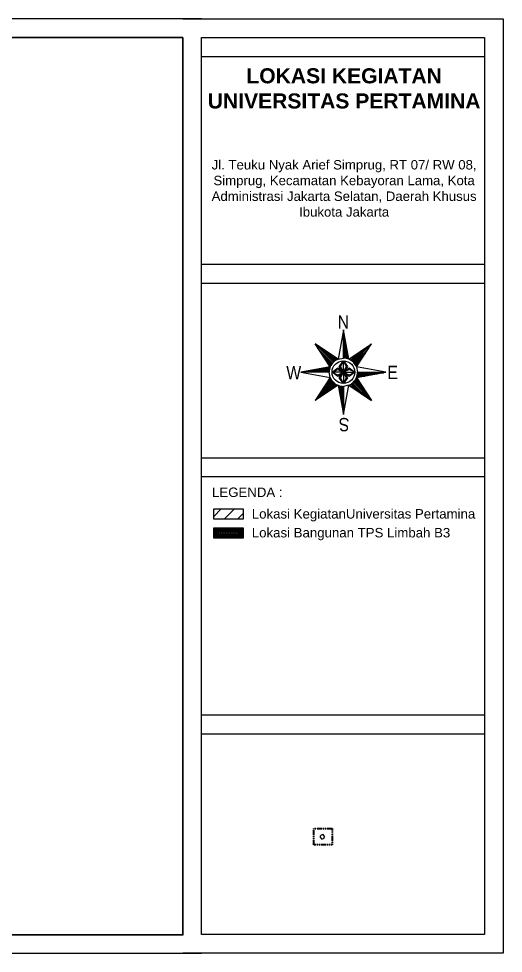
# Model space of a CAD drawing. Header units: millimetres. Extents: x -889 to 42531, y -18266 to 4189.
# Drawn here: x 29462 to 31338, y -5050 to -1432 of the extents above; entities that cross this region are included whole.
import ezdxf

# ---------------------------------------------------------------- set-up
doc = ezdxf.new("R2010")
doc.units = ezdxf.units.MM
doc.header["$MEASUREMENT"] = 0
doc.linetypes.add('PHANTOM2', pattern=[1.25, 0.625, -0.125, 0.125, -0.125, 0.125, -0.125])
doc.linetypes.add('PTS_EXT', pattern=[999999, 0, -999999])
doc.layers.add('Area TPS', color=2, linetype='Continuous')
doc.layers.add('Batas Wilayah', color=7, linetype='PHANTOM2')
doc.styles.get("Standard").update_dxf_attribs({"font": 'arial.ttf'})
picture_1 = doc.add_image_def('image1.png', size_in_pixel=(603, 574))

msp = doc.modelspace()

# ---------------------------------------------------------------- hatches: boundary and pattern name
h = msp.add_hatch()
h.set_pattern_fill('ANSI31', color=1, scale=292.000816)
h.set_pattern_definition([(45, (25867.25, -6004.95), (-25.80947, 25.80947), [])])
h.paths.add_polyline_path([(30331.7, -3329.7), (30217.1, -3329.7), (30217.1, -3369.3), (30331.7, -3369.3)])
at = {"layer": 'Area TPS'}
h = msp.add_hatch(dxfattribs=at)
h.set_pattern_fill('ANSI31', color=256, scale=36.500102)
h.set_pattern_definition([(45, (25867.2486, -6004.951), (-3.2261837, 3.2261837), [])])
h.paths.add_polyline_path([(30331.7, -3402.7), (30217.1, -3402.7), (30217.1, -3442.3), (30331.7, -3442.3)])

# ---------------------------------------------------------------- linework, layer by layer
at = {"linetype": 'Continuous'}
for p, q in [((30739.8, -2749.7), (30719.2, -2636.3)), ((30719.2, -2745.7), (30719.2, -2636.3)), ((30720.8, -2745.7), (30720.8, -2645.3)), ((30725.2, -2746), (30725.2, -2669.4)), ((30698.6, -2749.7), (30609.8, -2691)), ((30668.5, -2779.8), (30609.8, -2691)), ((30680.5, -2761.7), (30609.8, -2691)), ((30677.5, -2765), (30621.9, -2709.3)), ((30683.7, -2758.8), (30628.1, -2703.1)), ((30729.6, -2746.7), (30729.6, -2693.5)), ((30739.8, -2749.7), (30828.6, -2691)), ((30754.7, -2758.8), (30810.3, -2703.1)), ((30757.9, -2761.7), (30828.6, -2691)), ((30760.8, -2765), (30816.5, -2709.3)), ((30769.9, -2779.8), (30828.6, -2691)), ((30674.8, -2768.4), (30634, -2727.6)), ((30672.4, -2772.1), (30646.1, -2745.9)), ((30687.2, -2756), (30646.4, -2715.2)), ((30690.9, -2753.6), (30664.7, -2727.3)), ((30694.9, -2751.4), (30683, -2739.4)), ((30734, -2747.7), (30734, -2717.5)), ((30738.3, -2749.2), (30738.3, -2741.6)), ((30743.5, -2751.4), (30755.4, -2739.4)), ((30747.5, -2753.6), (30773.7, -2727.3)), ((30751.2, -2756), (30792, -2715.2)), ((30763.6, -2768.4), (30804.4, -2727.6)), ((30766, -2772.1), (30792.3, -2745.9)), ((30668.5, -2779.8), (30555.1, -2800.4)), ((30666.5, -2785.6), (30636.3, -2785.6)), ((30670.2, -2776.1), (30658.2, -2764.2)), ((30667.9, -2781.3), (30660.4, -2781.3)), ((30675.4, -2800.4), (30697.3, -2784)), ((30697.3, -2784), (30719.2, -2800.4)), ((30702.8, -2778.5), (30719.2, -2756.7)), ((30719.2, -2800.4), (30702.8, -2778.5)), ((30708.3, -2778.5), (30719.2, -2756.7)), ((30719.2, -2800.4), (30708.3, -2778.5)), ((30719.2, -2756.7), (30735.6, -2778.5)), ((30735.6, -2778.5), (30719.2, -2800.4)), ((30719.2, -2800.4), (30741.1, -2784)), ((30741.1, -2784), (30763, -2800.4)), ((30768.2, -2776.1), (30780.2, -2764.2)), ((30664.5, -2800.4), (30555.1, -2800.4)), ((30664.5, -2798.8), (30564.1, -2798.8)), ((30664.8, -2794.4), (30588.2, -2794.4)), ((30668.5, -2821), (30609.8, -2909.8)), ((30665.5, -2790), (30612.3, -2790)), ((30697.3, -2811.3), (30675.4, -2800.4)), ((30697.3, -2816.8), (30675.4, -2800.4)), ((30719.2, -2800.4), (30697.3, -2811.3)), ((30719.2, -2800.4), (30697.3, -2816.8)), ((30702.8, -2822.3), (30719.2, -2800.4)), ((30741.1, -2789.5), (30719.2, -2800.4)), ((30719.2, -2800.4), (30730.1, -2822.3)), ((30719.2, -2800.4), (30735.6, -2822.3)), ((30741.1, -2816.8), (30719.2, -2800.4)), ((30763, -2800.4), (30741.1, -2789.5)), ((30763, -2800.4), (30741.1, -2816.8)), ((30769.9, -2821), (30883.3, -2800.4)), ((30769.9, -2821), (30828.6, -2909.8)), ((30770.4, -2819.6), (30778, -2819.6)), ((30771.9, -2815.2), (30802.1, -2815.2)), ((30772.9, -2810.8), (30826.1, -2810.8)), ((30773.6, -2806.4), (30850.2, -2806.4)), ((30773.9, -2800.4), (30883.3, -2800.4)), ((30773.9, -2802.1), (30874.3, -2802.1)), ((30680.5, -2839.1), (30609.8, -2909.8)), ((30698.6, -2851.1), (30609.8, -2909.8)), ((30677.5, -2835.9), (30621.9, -2891.5)), ((30683.7, -2842.1), (30628.1, -2897.7)), ((30674.8, -2832.4), (30634, -2873.2)), ((30672.4, -2828.7), (30646.1, -2854.9)), ((30687.2, -2844.8), (30646.4, -2885.6)), ((30670.2, -2824.7), (30658.2, -2836.7)), ((30690.9, -2847.2), (30664.7, -2873.5)), ((30694.9, -2849.4), (30683, -2861.4)), ((30698.6, -2851.1), (30719.2, -2964.5)), ((30700, -2851.7), (30700, -2859.2)), ((30719.2, -2844.2), (30702.8, -2822.3)), ((30704.4, -2853.1), (30704.4, -2883.3)), ((30708.8, -2854.1), (30708.8, -2907.3)), ((30713.2, -2854.8), (30713.2, -2931.4)), ((30717.5, -2855.1), (30717.5, -2955.5)), ((30730.1, -2822.3), (30719.2, -2844.2)), ((30735.6, -2822.3), (30719.2, -2844.2)), ((30719.2, -2855.1), (30719.2, -2964.5)), ((30739.8, -2851.1), (30828.6, -2909.8)), ((30743.5, -2849.4), (30755.4, -2861.4)), ((30747.5, -2847.2), (30773.7, -2873.5)), ((30751.2, -2844.8), (30792, -2885.6)), ((30754.7, -2842.1), (30810.3, -2897.7)), ((30757.9, -2839.1), (30828.6, -2909.8)), ((30760.8, -2835.9), (30816.5, -2891.5)), ((30763.6, -2832.4), (30804.4, -2873.2)), ((30766, -2828.7), (30792.3, -2854.9)), ((30768.2, -2824.7), (30780.2, -2836.7))]:
    msp.add_line(p, q, dxfattribs=at)
for points in [[(30170.4, -1431.9), (26374.4, -1431.9), (26374.4, -1629)], [(30097.4, -1431.9), (31338.4, -1431.9), (31338.4, -1629)], [(26374.4, -1504.9), (26374.4, -5049.7), (30170.4, -5049.7)], [(26447.4, -4976.7), (30097.4, -4976.7), (30097.4, -1504.9)], [(30097.4, -1629), (30097.4, -1504.9), (26447.4, -1504.9), (26447.4, -1629)], [(31338.4, -1504.9), (31338.4, -5049.7), (30097.4, -5049.7)], [(30097.4, -4976.7), (30097.4, -1504.9)], [(30097.4, -1629), (30097.4, -1504.9)], [(30170.4, -4976.7), (30170.4, -1504.9)], [(30170.4, -1629), (30170.4, -1504.9)], [(30170.4, -1504.9), (31265.4, -1504.9), (31265.4, -1629)], [(31265.4, -1504.9), (31265.4, -4976.7), (30170.4, -4976.7), (30170.4, -1504.9)], [(30170.4, -1629), (30170.4, -1504.9)], [(30170.4, -1504.9), (31265.4, -1504.9)], [(30170.4, -1504.9), (31265.4, -1504.9)], [(30170.4, -1577.9), (31265.4, -1577.9)], [(30170.4, -2382.3), (31265.4, -2382.3)], [(30170.4, -2455.3), (31265.4, -2455.3)], [(30170.4, -3131.6), (31265.4, -3131.6)], [(30170.4, -3204.6), (31265.4, -3204.6)], [(30170.4, -4126.9), (31265.4, -4126.9)], [(30170.4, -4199.9), (31265.4, -4199.9)], [(30644.6, -4604.6), (30646.7, -4597.1), (30641.5, -4590.3), (30633.2, -4592.4), (30629.1, -4596.5), (30629.3, -4600.7), (30633.8, -4605.6), (30635.4, -4607.3), (30644.6, -4604.6)]]:
    msp.add_lwpolyline(points)
at = {"linetype": 'PTS_EXT'}
msp.add_lwpolyline([(30609.8, -2691), (30668.5, -2779.8), (30555.1, -2800.4), (30668.5, -2821), (30609.8, -2909.8), (30698.6, -2851.1), (30719.2, -2964.5), (30739.8, -2851.1), (30828.6, -2909.8), (30769.9, -2821), (30883.3, -2800.4), (30769.9, -2779.8), (30828.6, -2691), (30739.8, -2749.7), (30719.2, -2636.3), (30698.6, -2749.7)], close=True, dxfattribs=at)
at = {"linetype": 'Continuous'}
for points in [[(30719.2, -2636.3), (30698.6, -2749.7), (30719.2, -2745.7), (30719.2, -2636.3)], [(30719.2, -2800.4), (30719.2, -2756.7), (30730.1, -2778.5), (30719.2, -2800.4)], [(30883.3, -2800.4), (30769.9, -2779.8), (30773.9, -2800.4), (30883.3, -2800.4)], [(30555.1, -2800.4), (30668.5, -2821), (30664.5, -2800.4), (30555.1, -2800.4)], [(30719.2, -2800.4), (30675.4, -2800.4), (30697.3, -2789.5), (30719.2, -2800.4)], [(30719.2, -2800.4), (30719.2, -2844.2), (30708.3, -2822.3), (30719.2, -2800.4)], [(30719.2, -2800.4), (30763, -2800.4), (30741.1, -2811.3), (30719.2, -2800.4)], [(30719.2, -2964.5), (30739.8, -2851.1), (30719.2, -2855.1), (30719.2, -2964.5)]]:
    msp.add_lwpolyline(points, close=True, dxfattribs=at)
for points in [[(30217.1, -3329.7), (30331.7, -3329.7), (30331.7, -3369.3), (30217.1, -3369.3)], [(30217.1, -3402.7), (30331.7, -3402.7), (30331.7, -3442.3), (30217.1, -3442.3)]]:
    msp.add_lwpolyline(points, close=True)
msp.add_circle((30719.2, -2800.4), 43.8, dxfattribs=at)
for start, end in [(67.8485, 90), (157.849, 180), (112.151, 157.849), (22.1515, 67.8486), (202.151, 247.849), (292.151, 337.849), (337.849, 0), (247.849, 270)]:
    msp.add_arc((30719.2, -2800.4), 54.7, start, end, dxfattribs=at)
at = {"layer": 'Batas Wilayah', "color": 242, "lineweight": 35, "true_color": 0xcd2027}
msp.add_lwpolyline([(30604.6, -4566.8), (30676, -4566.8), (30675.7, -4629.2), (30604.3, -4629.2)], close=True, dxfattribs=at)

# ---------------------------------------------------------------- texts
at = {"linetype": 'Continuous', "width": 0.85}
for s, rotation, p in [('N', 0, (30697, -2631.5)), ('S', 180, (30742.4, -2977.4))]:
    msp.add_text(s, height=51.5, rotation=rotation, dxfattribs=at).set_placement(p)
for s, p in [('W', (30498.2, -2827.5)), ('E', (30889.6, -2826.6))]:
    msp.add_text(s, height=51.5, dxfattribs=at).set_placement(p)
for s, height, p in [('LEGENDA :', 36.65, (30210.7, -3283.4)), ('Lokasi KegiatanUniversitas Pertamina', 36.648, (30364.7, -3366.8)), ('Lokasi Bangunan TPS Limbah B3', 36.648, (30364.7, -3439.8))]:
    msp.add_text(s, height=height).set_placement(p)
at = {"insert": (30195.8, -1623.7), "char_height": 48.1848, "attachment_point": 1}
msp.add_mtext_dynamic_manual_height_columns('\\pxqc;{\\fArial|b1|i0|c0|p34;\\H1.212x;LOKASI KEGIATAN\\H1.25x; \\P\\H0.8x;UNIVERSITAS PERTAMINA\\P\\fArial|b0|i0|c0|p34;\\H0.82508x;\\P\\P\\H0.7575x;Jl. Teuku Nyak Arief Simprug, RT 07/ RW 08, Simprug, Kecamatan Kebayoran Lama, Kota Administrasi Jakarta Selatan, Daerah Khusus Ibukota Jakarta}', width=1052.66, gutter_width=240.9, heights=[0], dxfattribs=at)

# ---------------------------------------------------------------- pictures from other files: only their frames are drawn
image = msp.add_image(picture_1, insert=(26447.4, -4979.4), size_in_units=(3650, 3474.5))
image.dxf.flags = 7

doc.saveas('drawing.dxf')
